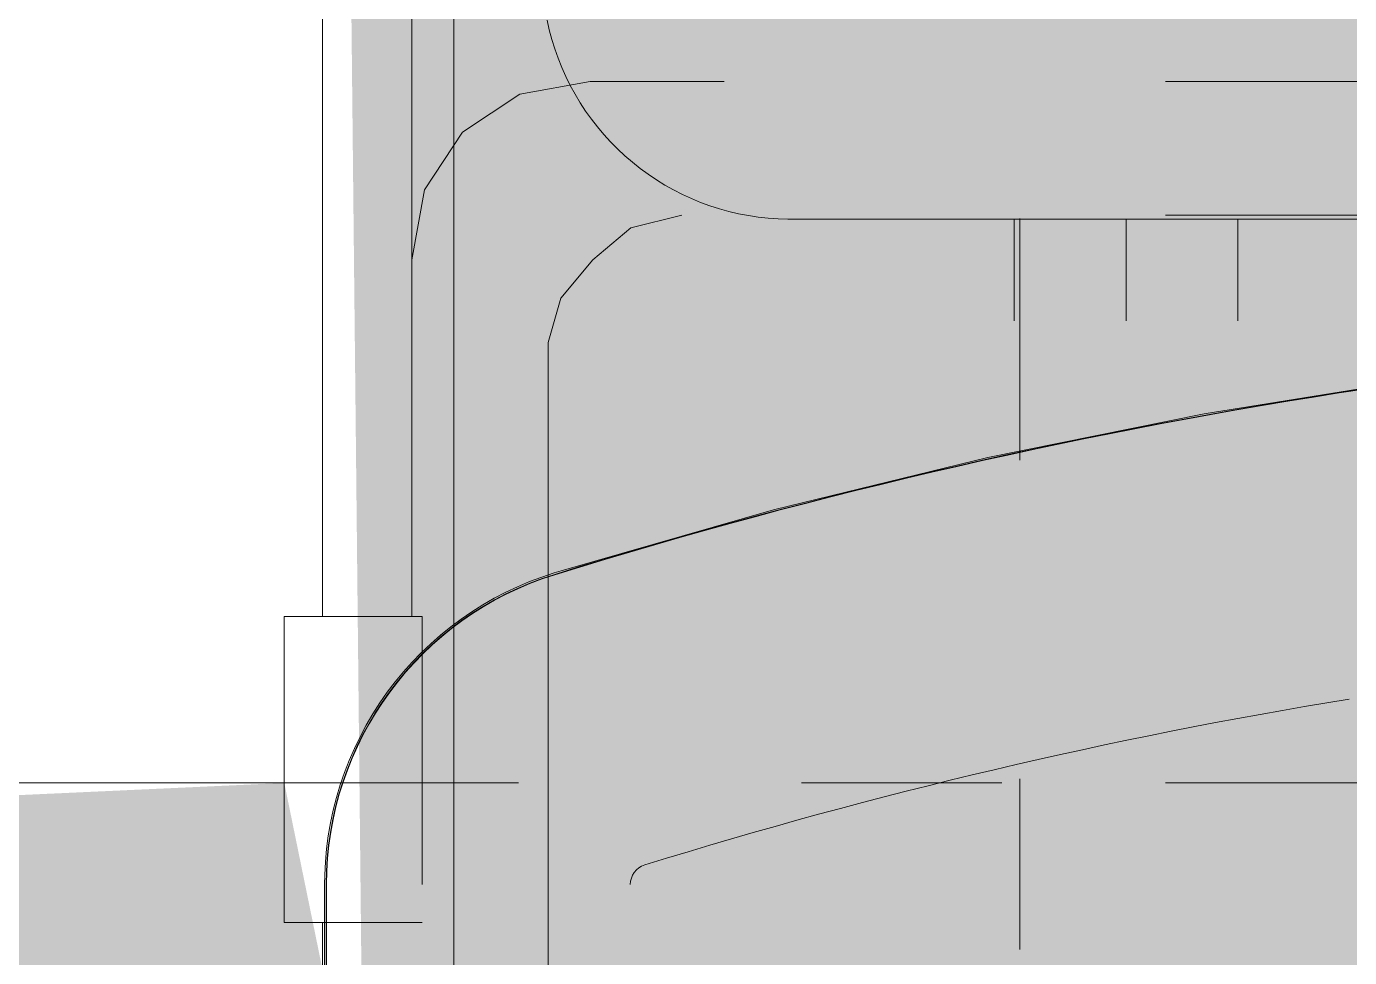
# Model space of a CAD drawing. Header units: metres. Extents: x 149 to 429, y -3 to 162.
# Drawn here: x 364.1817 to 364.3237, y 80.687 to 80.7868 of the extents above; entities that cross this region are included whole.
import ezdxf

# ---------------------------------------------------------------- set-up
doc = ezdxf.new("R2010")
doc.units = ezdxf.units.M
doc.layers.add('1053_ARQ_BASE_MATADOURO_dwg', color=7, linetype='Continuous', lineweight=5, true_color=0x767676)
for name, color, linetype, lineweight in [('A-EQUIPAMENTOS', 7, 'Continuous', 5), ('A_lay', 7, 'Continuous', 5), ('P-SANR-FIXT', 7, 'Continuous', 5)]:
    doc.layers.add(name, color=color, linetype=linetype, lineweight=lineweight)

# ---------------------------------------------------------------- blocks, each defined once
blk = doc.blocks.new('UT_Bacia com caixa acoplada - UT_Bacia com caixa acoplada-3640155-TÉRREO 1_20 - Dependente 2')
at = {"layer": 'P-SANR-FIXT', "color": 9, "true_color": 0xc0c0c0}
for p, q in [((-0.1861473656077662, 0.4288368561511547), (-0.1861473656077662, 0.09910397061048262)), ((-0.1499999999999312, 0.1704735377196123), (0.1500000000002085, 0.1704735377197509)), ((-0.1260000000000006, 0.1704400000000009), (-0.1260000000000006, 0.1595600000000009)), ((-0.1260000000000006, 0.1704400000000009), (-0.1260000000000006, 0.1595600000000009)), ((-0.1140000000000006, 0.1595600000000009), (-0.1140000000000006, 0.1704400000000009)), ((-0.1140000000000006, 0.1595600000000009), (-0.1140000000000006, 0.1704400000000009)), ((-0.1140000000000006, 0.1704400000000009), (-0.1140000000000006, 0.1595600000000009)), ((-0.1140000000000006, 0.1704400000000009), (-0.1140000000000006, 0.1595600000000009)), ((-0.1020000000000006, 0.1704400000000009), (-0.1020000000000006, 0.1595600000000009)), ((-0.1020000000000006, 0.1704400000000009), (-0.1020000000000006, 0.1595600000000009)), ((-0.1020000000000006, 0.1595600000000009), (-0.1020000000000006, 0.1704400000000009)), ((-0.1020000000000006, 0.1595600000000009), (-0.1020000000000006, 0.1704400000000009)), ((-0.2000008217270745, 0.09910397061048262), (-0.2000008217270745, 0.04729894077884037)), ((-0.1998394813192437, 0.04729894077870263), (-0.1998394813192437, 0.09910397061031652)), ((-0.1997989407787031, 0.09910397061031641), (-0.199798940778703, 0.04729894077870263))]:
    blk.add_line(p, q, dxfattribs=at)
at = {"layer": 'P-SANR-FIXT', "color": 254, "true_color": 0xd3d3d3}
for p, q in [((-0.1254039361194693, 0.1705494989545294), (-0.1254039361196079, 0.1446237028165857)), ((-0.1861473656077662, 0.09910397061048262), (-0.1861473656077662, 0.03550016951460257))]:
    blk.add_line(p, q, dxfattribs=at)
at = {"layer": 'P-SANR-FIXT', "color": 254, "true_color": 0xe9e9e9}
blk.add_line((-0.1254039361196079, 0.1104427180020033), (-0.1254039361196079, 0.09214260642092686), dxfattribs=at)
at = {"layer": 'P-SANR-FIXT', "color": 9, "true_color": 0xc0c0c0, "flags": 128}
for points in [[(-0.1761263644402145, 0.1918352059718787), (-0.1758936795717866, 0.1907946663493463), (-0.1756195703396581, 0.1897642639604512), (-0.1753044752601771, 0.1887456472292561), (-0.1749488984184223, 0.1877404457252533), (-0.1745534086612337, 0.1867502675563055), (-0.1741186386879501, 0.1857766967964468), (-0.1736452840377468, 0.1848212909511069), (-0.1731341019774529, 0.1838855784657893), (-0.172585910288879, 0.1829710562809056), (-0.1720015859616142, 0.1820791874368539), (-0.1713820637904624, 0.181211398733571), (-0.1707283348786252, 0.1803690784478136), (-0.1700414450527307, 0.179553574112328), (-0.1693224931898476, 0.1787661903601644), (-0.1685726294600867, 0.1780081868373946), (-0.1677930534847914, 0.1772807761877661), (-0.166985012419603, 0.1765851221133826), (-0.1661497989579653, 0.1759223375121723), (-0.1652887492632475, 0.1752934826981049), (-0.1644032408308693, 0.1746995637049886), (-0.1634946902858359, 0.1741415306762032), (-0.1625645511149895, 0.1736202763457755), (-0.1616143113425693, 0.1731366346093413), (-0.1606454911497756, 0.1726913791905379), (-0.1596596404419397, 0.1722852224029668), (-0.1586583363699534, 0.1719188140109132), (-0.1576431808070676, 0.171592740189794), (-0.1566157977849402, 0.1713075225878571), (-0.1555778308979425, 0.1710636174926689), (-0.1545309406712902, 0.1708614151002394), (-0.1534768019061648, 0.1707012388912905), (-0.1524171009994701, 0.1705833451136285), (-0.1513535332470947, 0.1705079223720058), (-0.1502878001301255, 0.170475091326859), (-0.1499999999999312, 0.1704735377196123)], [(0.1753658744910288, 0.1325345878290856), (0.1526089801758157, 0.1390949596619823), (0.1296079440471254, 0.1447400508453244), (0.1063995628563222, 0.1494608304374629), (0.0830209650623714, 0.1532497461980742), (0.05950955143430838, 0.1561007366701844), (0.03590293521875756, 0.158009240877254), (0.0122388819655087, 0.1589722056196572), (-0.01144475088794461, 0.1589880903591926), (-0.03511007458128479, 0.1580568696837236), (-0.05871922964503974, 0.1561800333476513), (-0.08223444646754179, 0.1533605838888447), (-0.1056181057181511, 0.1496030318247995), (-0.1288327985301348, 0.1449133884373125), (-0.1518413863475624, 0.1392991561555126), (-0.174607060337807, 0.1327693165533268), (-0.1753658744907516, 0.1325345878290164)], [(-0.1753658744907516, 0.1325345878290164), (-0.1766944510208137, 0.1320933224818762), (-0.1780043189237469, 0.1315992812090906), (-0.1792933826909412, 0.131053254371225), (-0.1805595800945728, 0.1304561154949115), (-0.1818008854893618, 0.1298088198748588), (-0.1830153130514013, 0.1291124030459181), (-0.1842009199554454, 0.1283679791265908), (-0.1853558094835873, 0.1275767390363346), (-0.1864781340590889, 0.1267399485904107), (-0.1875660982017591, 0.1258589464751125), (-0.188617961401138, 0.124935142105872), (-0.1896320409004187, 0.1239700133725397), (-0.1906067143888878, 0.1229651042753038), (-0.1915404225967872, 0.1219220224542976), (-0.1924316717902395, 0.1208424366178859), (-0.1932790361605559, 0.1197280738733014), (-0.1940811601055684, 0.1185807169629607), (-0.1948367603981362, 0.1174022014132484), (-0.1955446282387766, 0.116194412597713), (-0.196203631190203, 0.1149592827207007), (-0.1968127149879478, 0.1136987877266971), (-0.19737090522818, 0.1124149441387017), (-0.1978773089256476, 0.1111098058324966), (-0.1983311159420227, 0.1097854607511063), (-0.1987316002832631, 0.1084440275640227), (-0.1990781212597525, 0.1070876522783336), (-0.1993701245117154, 0.1057185048050113), (-0.1996071428965788, 0.1043387754880552), (-0.1997887972350938, 0.1029506715998834), (-0.1999147969192658, 0.1015564138108042), (-0.1999849403764107, 0.1001582326356878), (-0.2000008217270745, 0.09910397061048262)]]:
    blk.add_lwpolyline(points, dxfattribs=at)
at = {"layer": 'P-SANR-FIXT', "color": 9, "true_color": 0xc0c0c0}
for centre, radius, start, end in [((1.624300693947589e-15, -0.4330317257974887), 0.5919690886741392, 72.77283756524945, 107.2271624347516), ((1.658140291738164e-15, -0.4330317257974888), 0.5919285481335987, 72.77283756524913, 107.2271624347512), ((-0.165, 0.09910397061031655), 0.03483948131924367, 107.227162434758, 180.0000000000001), ((-0.1649999999999997, 0.09910397061031645), 0.03479894077870319, 107.2271624347573, 179.9999999999997)]:
    blk.add_arc(centre, radius, start, end, dxfattribs=at)
at = {"layer": 'P-SANR-FIXT', "color": 254, "true_color": 0xd3d3d3}
for centre, radius, start, end in [((1.632760593395233e-15, -0.4330317257974887), 0.5593339535390046, 99.26446544749808, 107.2271624347509), ((1.632760593395233e-15, -0.4330317257974887), 0.5593339535390046, 99.26446544749844, 107.2271624347513), ((-0.165, 0.09910397061031655), 0.002204346184108469, 107.2271624347503, 179.9999999999996), ((-0.165, 0.09910397061031655), 0.002204346184108447, 107.2271624347505, 180), ((-0.165, 0.09910397061031655), 0.002204346184108586, 107.2271624347576, 179.9999999999996), ((-0.165, 0.09910397061031655), 0.002204346184108585, 107.2271624347576, 180)]:
    blk.add_arc(centre, radius, start, end, dxfattribs=at)
at = {"layer": 'P-SANR-FIXT', "color": 254, "true_color": 0xe9e9e9}
for radius, start, end in [(0.559333953539004, 99.26446544749847, 107.2271624347513), (0.5593339535390041, 99.26446544749882, 107.2271624347516)]:
    blk.add_arc((1.632760593395233e-15, -0.4330317257974887), radius, start, end, dxfattribs=at)
blk = doc.blocks.new('1053_ARQ_BASE_MATADOURO_dwg_acoplada-V66-TÉRREO 1_20 - Dependente 2')
at = {"layer": 'A-EQUIPAMENTOS', "true_color": 0xe2e2e2}
blk.add_hatch(color=254, dxfattribs=at).paths.add_polyline_path([(0.1649999980029996, -0.005489761105573962), (0.1997696612393615, -0.005489781288346058), (0.1932022283684622, -0.5155492434685154), (0.1644932581745656, -0.5792546615225658), (0.1301240513139586, -0.6172043944295984), (0.06636057287648692, -0.6526861470431399), (-0.004604764543482816, -0.6649615169414156), (-0.0926122259146363, -0.642636056549907), (-0.1350053938471286, -0.613463687302188), (-0.1883187893495029, -0.536416079373882), (-0.2002441271948293, -0.4896561137791525), (-0.1951718809596067, -0.0054898249830223), (0.1341397767864353, -0.005489766578748277)])
at = {"layer": 'A-EQUIPAMENTOS', "color": 254, "true_color": 0xd5d5d5}
for p, q in [((-0.1760182858092303, -0.04729906919336772), (-0.1760182858092303, -0.09910409902487136)), ((-0.2004605052430445, -0.0950354375112087), (-0.189523627982357, -0.0950354375112087))]:
    blk.add_line(p, q, dxfattribs=at)
at = {"layer": 'A-EQUIPAMENTOS', "color": 9, "true_color": 0xc3c3c3}
blk.add_line((-0.1760182858093689, -0.1257954048070655), (-0.1760182858092303, -0.09910409902487136), dxfattribs=at)
at = {"layer": 'A-EQUIPAMENTOS', "color": 253, "true_color": 0xaaaaaa}
blk.add_line((-0.1906604850184977, -0.4897107035868942), (-0.1906604850184977, -0.1626860492531819), dxfattribs=at)
at = {"layer": 'A-EQUIPAMENTOS', "color": 253, "true_color": 0xaaaaaa, "flags": 128}
for points in [[(-0.2002302526214302, -0.4897107035869385), (-0.2002302526214302, -0.1278460692934097), (-0.2043315815941187, -0.1278460692934097), (-0.2043315815941187, -0.095035437511278), (-0.2002302526212916, -0.095035437511278), (-0.2002302526214302, -0.005489754939156774), (-0.1758182758470433, -0.005489754939156774), (-0.1743064813423105, -0.00548975493908747), (-0.1722558168559663, -0.005489754939156774), (-0.1700770061750111, -0.005489754939156774), (-0.162686049252934, -0.005489754939156774), (2.772139851003885e-13, -0.00548975493908747), (0.1640531589110051, -0.00548975493908747), (0.1715111766027952, -0.00548975493908747), (0.1977190828922732, -0.005489754939156774), (0.1997697473786175, -0.00548975493908747), (0.1997697473786175, -0.007251202221284075), (0.1997697473786175, -0.009217759091989138), (0.1997697473784789, -0.04729906910632253)], [(-0.1895236279822184, -0.09910409902805932), (-0.189523627982357, -0.127846069293479), (-0.2004605052430445, -0.1278460692933404)], [(-0.1906604850182594, -0.1278460692933404), (-0.190660485018398, -0.1661251397059545), (-0.1892933753607427, -0.1736442428226425), (-0.185192046387777, -0.1797962362818138), (-0.1790400529287443, -0.1838975652546409)]]:
    blk.add_lwpolyline(points, dxfattribs=at)
at = {"layer": 'A-EQUIPAMENTOS', "color": 9, "true_color": 0xc3c3c3, "flags": 128}
for points in [[(-0.1760182858092303, -0.09910409902487136), (-0.1760182858093689, -0.1572389269316113), (-0.1746511761517137, -0.1620238107331274), (-0.1712334020077142, -0.1661251397059545), (-0.1671320730348871, -0.1695429138498847), (-0.1616636344045433, -0.1709100235074706)], [(-0.1790400529287443, -0.1838975652546409), (-0.1715209498120563, -0.1852646749122268), (-0.1571461047928802, -0.1852646749122961)]]:
    blk.add_lwpolyline(points, dxfattribs=at)
at = {"layer": 'A-EQUIPAMENTOS', "color": 254, "true_color": 0xd5d5d5, "flags": 128}
for points in [[(-0.1097812759391134, -0.1709100235075399), (-0.02426911381684513, -0.1709100235074706), (-0.0002302526213370584, -0.1709100235074706), (0.02380860857403241, -0.1709100235074706), (0.1097812744905317, -0.1709100235074706)], [(-0.1097812759357868, -0.1852646749122268), (-0.02455666162104863, -0.1852646749122268), (-0.0002302526214756654, -0.1852646749122268), (0.02409615637837451, -0.1852646749122268), (0.1097812744938583, -0.1852646749121575)]]:
    blk.add_lwpolyline(points, dxfattribs=at)
blk = doc.blocks.new('1053_ARQ_BASE_MATADOURO_dwg_A$C51235BF3-4039629-TÉRREO 1_20 - Dependente 2')
at = {"layer": 'A-EQUIPAMENTOS', "true_color": 0xe2e2e2}
h = blk.add_hatch(color=254, dxfattribs=at)
h.paths.add_polyline_path([(0.03252464786073506, 0.1103316731749334), (0.04294929664916308, 0.06711125300122603), (0.07827734072991553, 0.03689087583250093), (0.1021017206081444, 0.03033174516735417), (0.2979131561454204, 0.02035706310665101), (0.293811893789193, 0.0003317482766969988), (0.06308623029028713, 0.01089390298534909), (0.03626650298607674, 0.0279185228962735), (0.006965925608598263, 0.07205714328199156), (0.00162709760480866, 0.1103316731749334)])
h.paths.add_polyline_path([(0.7990085657221877, 0.1103316247461353), (0.7877343411841001, 0.06253360436969452), (0.745843223338091, 0.01882288304598406), (0.697913241232697, 0.00622688877173332), (0.6979829578296489, 0.0318760890879923), (0.7326968719832978, 0.04590326353800483), (0.7588779297559595, 0.07199615843601041), (0.7681110153918294, 0.1103316247461353)])
at = {"layer": 'A-EQUIPAMENTOS', "color": 253, "true_color": 0xaaaaaa}
blk.add_line((0.1021017131570261, 0.0003317482769489289), (0.3189491889286376, 0.0003317482769489289), dxfattribs=at)
at = {"layer": 'A-EQUIPAMENTOS', "color": 254, "true_color": 0xe1e1e1}
for p, q in [((0.3493167908814011, 0.0003317482769489289), (0.3708093089790236, 0.0003317482769489289)), ((0.3883621993654531, 0.0003317482769489289), (0.4241895133720398, 0.0003317482769489289))]:
    blk.add_line(p, q, dxfattribs=at)
blk = doc.blocks.new('1053_ARQ_BASE_MATADOURO_dwg_arq geral tgov-4039641-TÉRREO 1_20 - Dependente 2')
at = {"layer": 'A_lay', "true_color": 0xaaaaaa}
h = blk.add_hatch(dxfattribs=at)
h.set_pattern_fill('FP_9', color=253, style=0, pattern_type=2)
h.set_pattern_definition([(90, (-0.43, 0), (-0.6125, 3.750480822388769e-17), []), (180, (-0.43, 0), (-7.500961644777538e-17, -0.6125), [])])
h.paths.add_polyline_path([(27.30238928855948, -2.570337811494816), (27.30238937691312, -2.549518608942644), (27.27170287193929, -2.571677469851378)])
h.paths.add_polyline_path([(27.23822966532315, -2.59033772349344), (27.30238937691312, -2.580337723717119), (27.29379406891217, -2.571677469851378), (27.23822966532315, -2.585054363854047)])
h.paths.add_polyline_path([(27.3209123826471, -2.525965454940798), (27.21503976300799, -2.507924567626977), (27.23822966532315, -2.570060466046597), (27.3153142934517, -2.536052139756882)])
h.paths.add_polyline_path([(27.33702868479491, -2.507924560315598), (27.24948530999127, -2.507924567626977), (27.3233095365749, -2.523282083373389)])
h.paths.add_polyline_path([(27.35672808598408, -2.493883603560296), (27.30917311955471, -2.505130035378884), (27.33702868479491, -2.507924560315598), (27.35146937251428, -2.497631827763021)])
h.paths.add_polyline_path([(28.2782296101795, -2.59033772349344), (28.29720073472702, -2.585054363854047), (28.29720073472702, -2.288682321495872), (28.25102760361209, -2.280115678572663), (28.20579604516353, -2.240221685331974), (28.18822959356467, -2.190702740465429), (28.19446005173072, -1.562142776500971), (28.22696289356237, -1.515864624170902), (28.27822947128199, -1.491993300877268), (28.29720073472702, -1.480848711485658), (28.29720073472702, -0.939972544600431), (28.19719208133775, -0.9432622871224982), (28.10122347017806, -0.9048821855126955), (28.03043415518333, -0.8336100634186403), (27.99355571237844, -0.741401484566017), (27.98966289051396, -0.6403377242385144), (27.37822966801479, -0.6403377205131743), (27.37822966801479, -0.5203377028739371), (26.37822966848032, -0.520337702706292), (26.3782296684806, -0.640337720513313), (26.29822966561201, -0.6403377242385144), (26.30822966550476, -1.700337722897181), (26.34143168639411, -1.710337722673918), (26.39822966614153, -1.740337724016285), (26.39822966614167, -1.790337722748401), (26.72322966542564, -1.797036452409483), (26.7465259562196, -1.827396769664814), (26.74822966486693, -1.896120293065797), (26.75034599474685, -2.178598902248011), (26.77892799903319, -2.186205896534791), (26.80204625579683, -2.207883884828705), (26.81187604373725, -2.238013011030155), (26.80204625579683, -2.275396666369445), (26.7789279984868, -2.297440653648266), (26.75640653562725, -2.309896412533505), (26.75640653562725, -2.490337723865969), (27.59457417309751, -2.480337688741469), (27.59903291879073, -2.099153452963316), (27.63298705113763, -2.011691849101558), (27.66554176331439, -1.975038405736351), (27.75067084228437, -1.930644782104506), (27.84667996766421, -1.93064478479459), (27.93180906236664, -1.975038358556124), (27.98676396392836, -2.053763900475941), (27.99867552054101, -2.10610550415029), (27.99867552054101, -2.481047791899435), (28.05964020906427, -2.508580337152541), (28.08934763992788, -2.543755948195524), (28.0997708450305, -2.590337669476839), (28.21352892486064, -2.59033772349344)])
h.paths.add_polyline_path([(27.21472966601141, -2.57033772394059), (27.22822966538285, -2.570337723717156), (27.21472966601141, -2.556837724298451)])
h.paths.add_polyline_path([(27.10763988865073, -1.896120293065797), (27.10738417087107, -1.840337721630836), (27.10763988865073, -1.786941532477589), (27.13519055501099, -1.786943826824306), (27.13519055501099, -1.895993994118316)])
h.paths.add_polyline_path([(27.53222736238976, -1.894173905253273), (27.53222736238976, -1.784995144631799), (27.55977861837059, -1.784997439011782), (27.55977802886632, -1.894047606303783), (27.54743351784015, -1.894104196541812)])
h.paths.add_polyline_path([(26.32751898751469, -1.890337724238542), (26.3482296663278, -1.890337724238542), (26.3366841162531, -1.815337722019201), (26.29822966561187, -1.780337723195584), (26.29822966561187, -1.890337724238542), (26.31081785591498, -1.890337724238542)])
h.paths.add_polyline_path([(26.3499333751409, -1.827396769560304), (26.3482296663278, -1.809970794347885), (26.34158136079145, -1.817275883530558), (26.34822966635704, -1.825332232586527)])
h.paths.add_polyline_path([(26.35492839631322, -1.81533772201934), (26.35492839631322, -1.800376931998303), (26.3499333751409, -1.81055682404742), (26.3511696363575, -1.811740090051579)])
h.paths.add_polyline_path([(26.37322966643412, -1.797036452239065), (26.38172966490758, -1.756837723866179), (26.31822966539765, -1.756837723866179), (26.32356139766068, -1.772925913601688), (26.36293980771658, -1.792041431427745)])
h.paths.add_polyline_path([(26.36287432743597, -1.804982383168808), (26.3617646317422, -1.792041431427745), (26.35492839631322, -1.79932013546648)])
h.paths.add_polyline_path([(27.34786234283815, -1.771114109083926), (27.27506703080172, -1.7583724148571), (27.24850880610764, -1.720935761928536), (27.24850880610764, -1.661817016482456), (27.29181939852003, -1.604163127019848), (27.30299252830442, -1.591215172782416), (27.34174817998438, -1.595922693610123), (27.38442353496798, -1.633975697681172), (27.40751240786629, -1.672555740922617), (27.40751240786629, -1.740424253913311), (27.36061478615749, -1.769272857043213)])
h.paths.add_polyline_path([(26.31822966535939, -1.723837723866169), (26.3677101844444, -1.720857204111028), (26.31822966516493, -1.710337722673918)])
h.paths.add_polyline_path([(27.00924989418134, -1.531367190182114), (27.04515698245494, -1.30411448326014), (27.05132526820166, -1.218650637937614), (27.06215617700432, -1.219517212085273), (27.11111863527904, -1.236479954793963), (27.07218378728025, -1.358126250678915), (27.06215617700432, -1.362774069362739), (27.04972988164878, -1.371627539583976), (27.01044978150976, -1.526178818195949)])
h.paths.add_polyline_path([(27.03278437361581, -1.63853756897141), (26.99851050542205, -1.580173972993804), (27.01996065094158, -1.526178818195949), (27.05518459273087, -1.527334154423657), (27.06215617700432, -1.593679527359752), (27.04797819256276, -1.619813605880171), (27.04201958230732, -1.627156644446533)])
h.paths.add_polyline_path([(27.60075402515934, -1.36147697025434), (27.57152607217763, -1.347345711663243), (27.53765904332986, -1.329645516350773), (27.53000316233393, -1.034688225015834), (27.50221530906862, -1.003584869205661), (27.4549882872962, -0.9264530185608563), (27.42457038350402, -0.9476123116909462), (27.39385051503342, -1.019324280321442), (27.39391229092142, -0.9329966399816813), (27.41437399073023, -0.9316525831817725), (27.41509064286928, -0.9005756843836091), (27.44735293951825, -0.8248050250115643), (27.4688136564879, -0.8248050250111485), (27.48434111347894, -0.833610063418571), (27.50347176703598, -0.8821891717312811), (27.50920236491197, -0.925423641873755), (27.55623527632745, -0.9256554264574016), (27.55437428341252, -0.9603882190453981), (27.52443430386505, -0.96107079088681), (27.53342753104533, -1.021757256239588), (27.55471980432043, -1.031945077292497), (27.61077329052325, -1.23418944269311), (27.55744003107272, -1.236479954793963), (27.55559536349035, -1.334182113408833), (27.58649260865052, -1.347345711663243), (27.59299987420014, -1.264206394820589), (27.61450489870558, -1.26423797197629), (27.6041789686914, -1.361010085456565)])
h.paths.add_polyline_path([(27.07582407910371, -1.347888682037496), (27.10108747344925, -1.266988560557244), (27.07166964875082, -1.266596270724954), (27.0755285068, -1.342105028622029)])
h.paths.add_polyline_path([(27.55530783446628, -1.234443705465268), (27.60376582418123, -1.206167745962373), (27.55437428341252, -1.03079781122504), (27.55527779075779, -1.227889936564977)])
at = {"extrusion": (0, 0, -1), "zscale": -1}
for name, p, rotation in [('1053_ARQ_BASE_MATADOURO_dwg_acoplada-V66-TÉRREO 1_20 - Dependente 2', (-27.79890577413606, -2.590337812900723), 179.9999898619997), ('1053_ARQ_BASE_MATADOURO_dwg_A$C51235BF3-4039629-TÉRREO 1_20 - Dependente 2', (-27.30076227930838, -2.480006044730721), 180)]:
    blk.add_blockref(name, p, dxfattribs=dict(at, rotation=rotation))
blk = doc.blocks.new('1053_ARQ_BASE_MATADOURO_dwg-3625622-TÉRREO 1_20 - Dependente 2')
blk.add_blockref('1053_ARQ_BASE_MATADOURO_dwg_arq geral tgov-4039641-TÉRREO 1_20 - Dependente 2', (130.2097949645677, 83.1860339743535))

msp = doc.modelspace()

# ---------------------------------------------------------------- block references
at = {"layer": '1053_ARQ_BASE_MATADOURO_dwg', "color": 253, "true_color": 0xaaaaaa}
msp.add_blockref('1053_ARQ_BASE_MATADOURO_dwg-3625622-TÉRREO 1_20 - Dependente 2', (206.4050371545499, 0), dxfattribs=at)
at = {"layer": 'P-SANR-FIXT', "color": 9, "true_color": 0xc0c0c0, "rotation": 1.010198601586461e-05}
msp.add_blockref('UT_Bacia com caixa acoplada - UT_Bacia com caixa acoplada-3640155-TÉRREO 1_20 - Dependente 2', (364.4137378924897, 80.59569628982646), dxfattribs=at)

doc.saveas('drawing.dxf')
